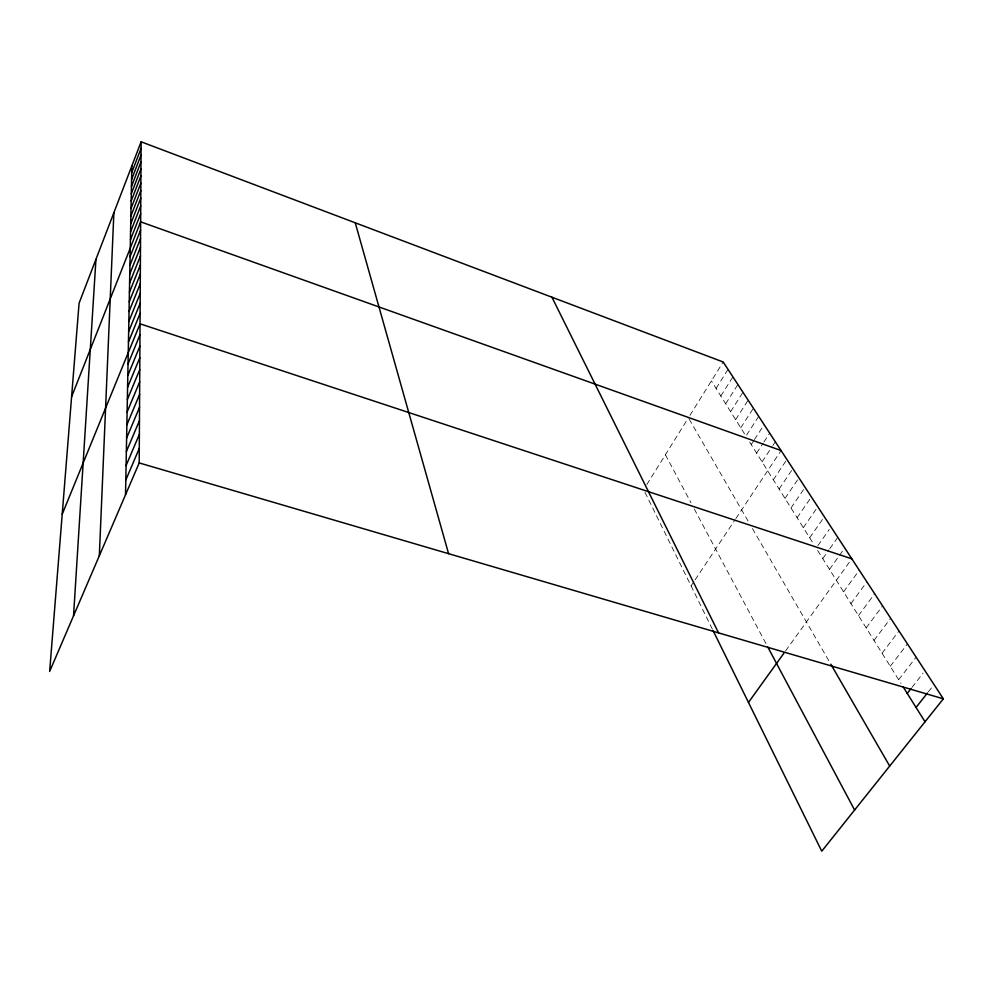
<?xml version="1.0" encoding="UTF-8"?>
<svg xmlns="http://www.w3.org/2000/svg" width="993" height="993" viewBox="0 0 993 993"><rect width="100%" height="100%" fill="white"/><g stroke="black" fill="none" stroke-linecap="round" stroke-linejoin="round"><path stroke-width="0.74" stroke-dasharray="4.96 3.72" d="M646.84 484.534L688.422 417.792M689.936 415.359L723.177 361.998M716.065 388.437L728.006 369.371M720.831 396.046L732.908 376.881M725.684 403.791L737.898 384.514M730.612 411.661L742.963 392.272M735.639 419.667L748.126 400.167M740.741 427.809L753.377 408.197M758.714 416.377L745.929 436.088L711.373 380.952M751.217 444.529L753.65 440.805M754.457 439.564L764.163 424.694M756.604 453.106L763.145 443.126M763.965 441.885L769.687 433.159M762.078 461.844L772.008 446.788M772.839 445.534L775.322 441.773M691.078 585.932L694.318 581.054M695.125 579.838L735.056 519.773M735.875 518.532L781.069 450.549M773.324 479.793L786.903 459.486M779.108 489.003L792.861 468.597M784.991 498.399L798.918 477.869M790.999 507.969L805.1 487.315M797.106 517.713L811.393 496.947M803.337 527.655L817.81 506.765M809.68 537.784L824.351 516.77M817.909 545.616L829.267 529.455M822.75 558.637L828.956 549.886M829.838 548.632L837.819 537.374M829.49 569.374L844.758 547.987M785.562 650.899L851.833 558.811M843.566 591.84L859.28 570.205M850.939 603.607L866.877 581.836M858.473 615.61L874.647 593.715M866.169 627.886L882.578 605.854M874.026 640.423L890.684 618.254M882.057 653.233L898.975 630.94M890.274 666.328L907.453 643.898M898.665 679.721L916.117 657.167M911.922 687.454L923.118 673.117M928.368 691.823L932.166 687.019M749.715 442.121L813.726 544.238M817.624 550.445L901.011 683.457M689.154 419.071L749.032 522.69M752.446 528.586L830.098 662.952M665.397 454.744L690.991 502.781M694.281 508.975L767.155 645.822M644.978 492.342L712.552 629.525"/><path stroke-width="1.49" d="M141.118 141.8L79.08 303.2L49.65 671.454L139.206 462.924L141.118 141.8L723.177 361.998L943.35 698.824L821.757 851.2L713.197 630.828M125.528 494.787L131.833 165.93M99.325 555.795L113.872 212.663M73.544 615.797L95.949 259.31M131.709 172.67L141.08 148.354M131.572 179.547L141.031 155.045M131.448 186.56L140.994 161.871M131.299 193.709L140.956 168.835M131.163 201.008L140.907 175.935M131.026 208.468L140.869 183.184M130.877 216.064L140.82 190.594M130.728 223.835L140.783 198.153M130.579 231.766L140.733 205.886M130.418 239.859L140.683 213.78M71.608 396.753L140.634 221.836L781.069 450.549M130.095 256.591L140.596 230.078M129.934 265.243L140.547 238.506M129.76 274.08L140.485 247.133M129.587 283.117L140.435 255.946M129.413 292.364L140.385 264.97M129.227 301.835L140.323 274.205M129.04 311.517L140.274 283.65M128.854 321.434L140.212 293.332M128.656 331.588L140.162 303.25M128.457 341.989L140.1 313.403M62.211 514.237L140.038 323.817L851.833 558.811M128.035 363.91L139.963 334.815M127.812 375.453L139.901 346.11M127.588 387.32L139.827 357.703M127.352 399.496L139.765 369.607M127.116 411.996L139.69 381.846M126.868 424.843L139.616 394.42M126.608 438.05L139.541 407.341M126.347 451.641L139.454 420.647M126.086 465.605L139.38 434.326M125.813 479.979L139.293 448.414M748.474 702.436L783.911 653.195M907.254 693.424L910.991 688.645M916.043 707.438L927.425 693.027M139.206 462.924L943.35 698.824M903.345 687.193L925.029 721.787M830.831 664.205L889.691 766.075M767.812 647.064L854.601 810.04M551.934 297.217L718.572 632.876M355.246 222.804L448.575 553.672"/></g></svg>
